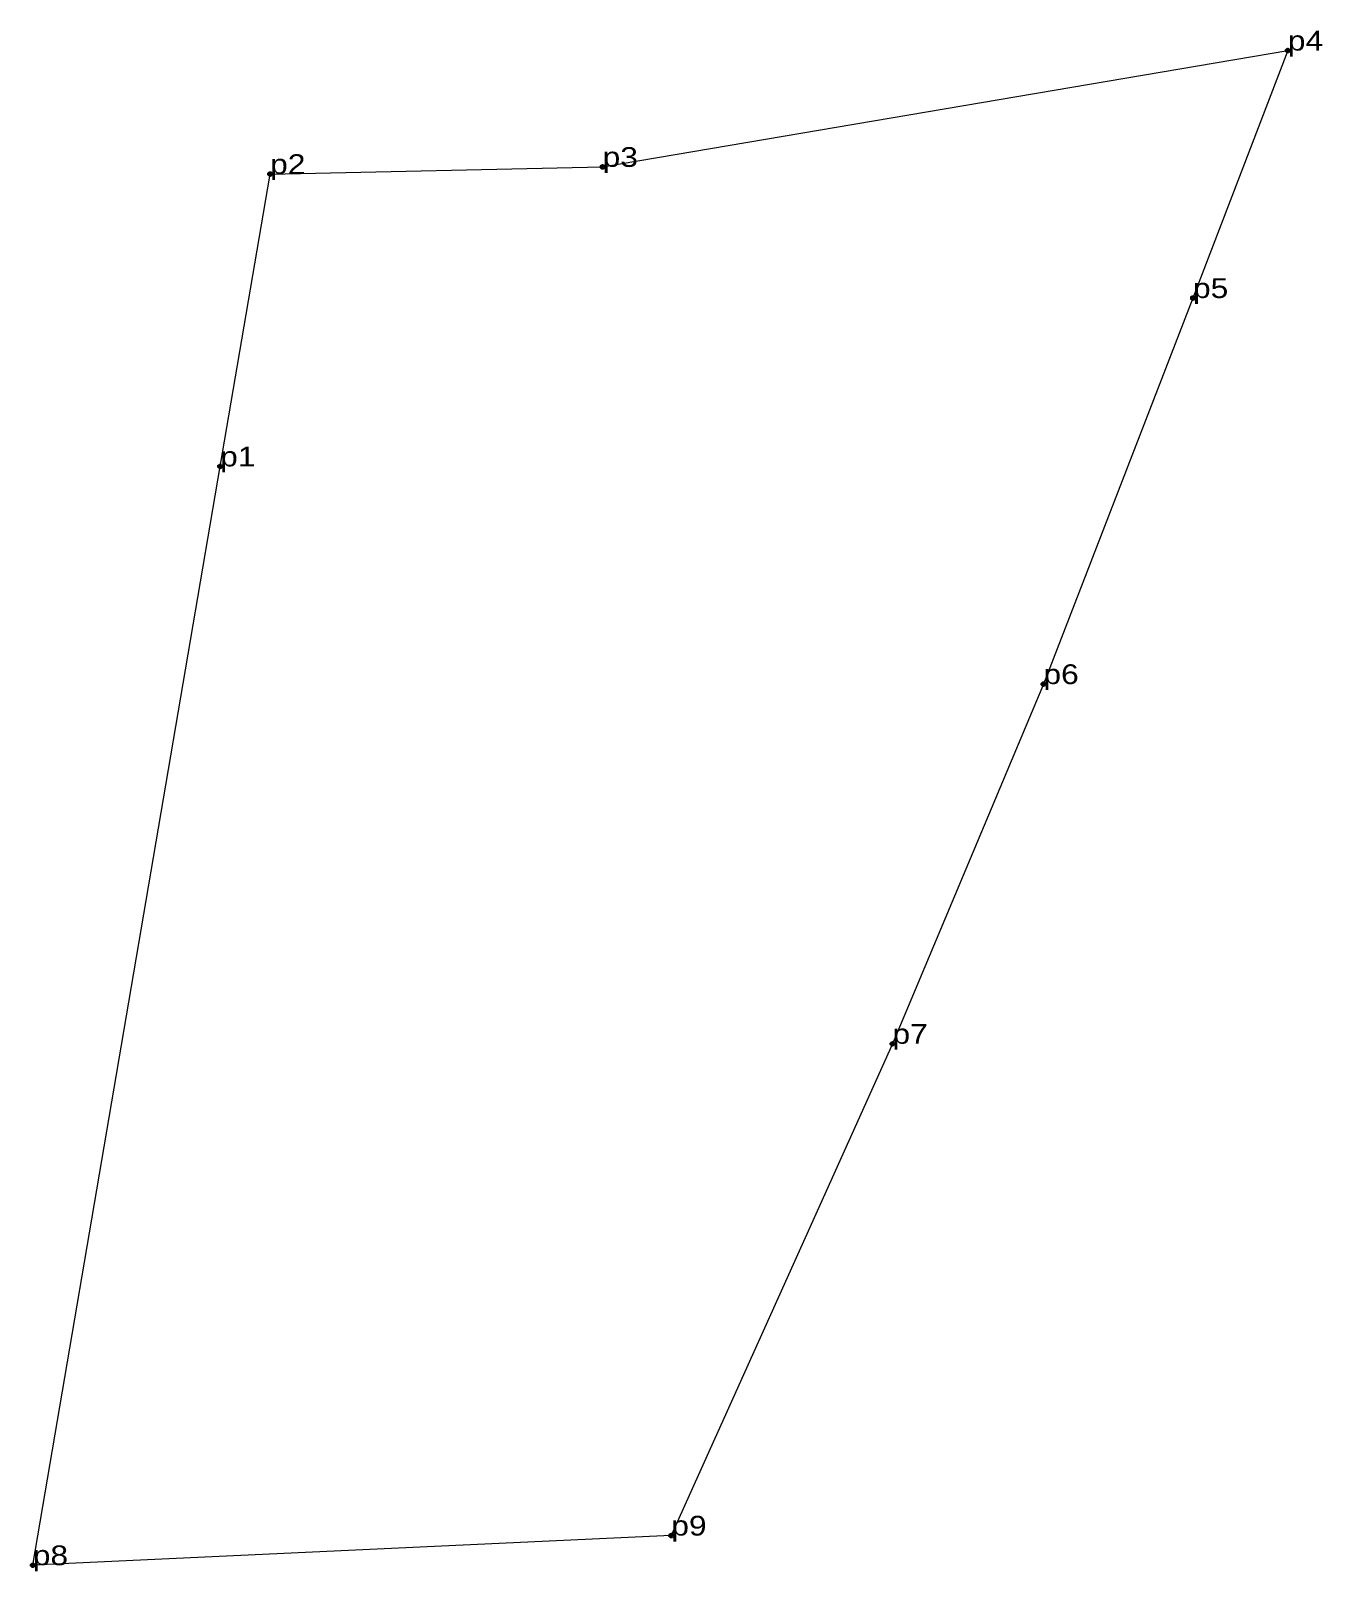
# Model space of a CAD drawing. Header units: metres. Extents: x 535207 to 535600, y 1851578 to 1851919.
# Drawn here: x 535207.4 to 535325, y 1851778.3 to 1851918.5 of the extents above; entities outside this region: 8.
import ezdxf

# ---------------------------------------------------------------- set-up
doc = ezdxf.new("R2010")
doc.units = ezdxf.units.M
doc.header["$LTSCALE"] = 0.72
doc.header["$PDMODE"] = 32
doc.header["$PDSIZE"] = 0.36
doc.layers.add('12', color=7, linetype='Continuous')
doc.layers.add('7', color=7, linetype='Continuous')
doc.layers.add('15', color=7, linetype='Continuous', lineweight=13)

msp = doc.modelspace()

# ---------------------------------------------------------------- linework, layer by layer
at = {"layer": '15'}
for points in [[(535229.22, 1851905.48), (535259.48, 1851906.13), (535321.84, 1851916.72), (535313.21, 1851894.19), (535299.6, 1851859.04)], [(535299.6, 1851859.05), (535285.86, 1851826.29), (535265.73, 1851781.52), (535207.62, 1851778.82), (535224.67, 1851878.85), (535229.22, 1851905.48)]]:
    msp.add_lwpolyline(points, dxfattribs=at)
at = {"layer": '7'}
for p in [(535321.84, 1851916.72), (535229.22, 1851905.48), (535259.48, 1851906.13), (535313.21, 1851894.19), (535224.67, 1851878.86), (535299.6, 1851859.04), (535285.86, 1851826.29), (535265.73, 1851781.52), (535207.62, 1851778.82), (535581.79, 1851608.03), (535594.72, 1851605.39), (535578.21, 1851579.26), (535590.78, 1851578.42)]:
    msp.add_point(p, dxfattribs=at)

# ---------------------------------------------------------------- texts
at = {"layer": '12'}
for s, width, p in [('p4', 1.2, (535321.84, 1851916.72)), ('p2', 1.2, (535229.22, 1851905.48)), ('p3', 1.2, (535259.48, 1851906.13)), ('p5', 1.2, (535313.21, 1851894.19)), ('p1', 1.2, (535224.67, 1851878.86)), ('p6', 1.2, (535299.6, 1851859.04)), ('p7', 1.2, (535285.86, 1851826.29)), ('p9', 1.2, (535265.73, 1851781.52)), ('p8', 1.2, (535207.62, 1851778.82)), ('p11', 1.25, (535581.79, 1851608.03)), ('p10', 1.25, (535594.72, 1851605.39)), ('p13', 1.25, (535578.21, 1851579.26)), ('p12', 1.25, (535590.78, 1851578.42))]:
    msp.add_text(s, height=1.8, dxfattribs=dict(at, width=width)).set_placement(p)

doc.saveas('drawing.dxf')
